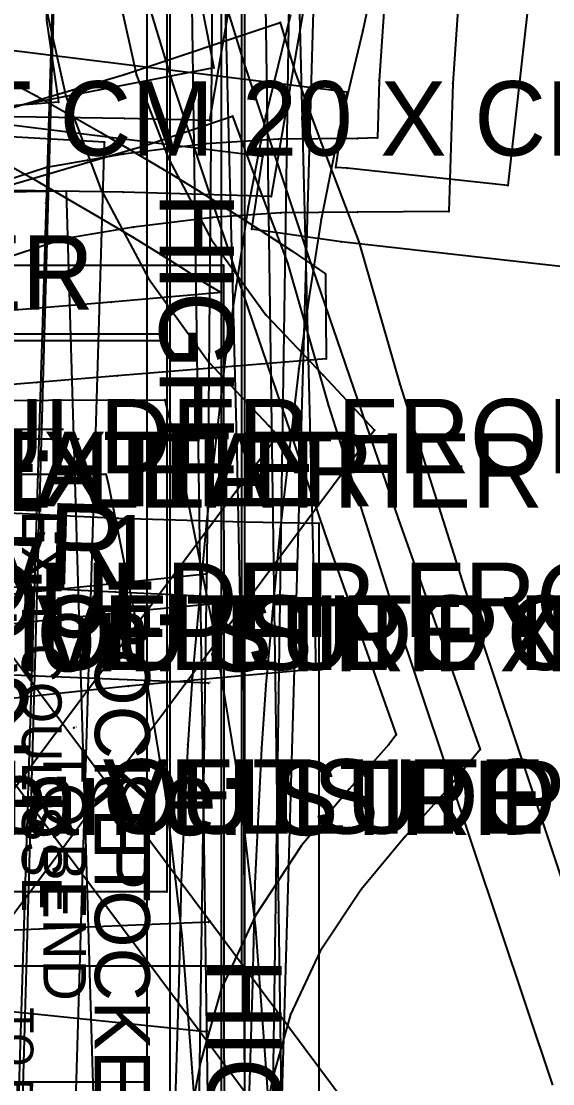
# Model space of a CAD drawing. Header units: metres. Extents: x -877 to 4284, y -561 to 1095.
# Drawn here: x 84.6 to 156, y -185.6 to -42.9 of the extents above; entities that cross this region are included whole.
import ezdxf

# ---------------------------------------------------------------- set-up
doc = ezdxf.new("R2010")
doc.units = ezdxf.units.M

# ---------------------------------------------------------------- blocks, each defined once
blk = doc.blocks.new('SHOULDER FRONT 1P')
at = {"layer": '1'}
blk.add_lwpolyline([(134.5, 204.9), (140.1, 186.7), (148.8, 160.5), (160.9, 125.2), (171.9, 94.3), (167.2, 88.6), (161.8, 82.6), (155.9, 75.5), (150.4, 67.2), (146.4, 58.7), (144, 50.1), (142.2, 40.3)], dxfattribs=at)
at = {"layer": '14'}
blk.add_lwpolyline([(125.1, 201.7), (130.6, 183.7), (139.4, 157.3), (151.5, 121.9), (160.6, 96.3), (159.6, 95), (154.3, 89), (147.9, 81.4), (141.7, 72), (137.1, 62.1), (134.3, 52.3), (132.3, 41.7)], dxfattribs=at)
at = {"layer": '2'}
for p in [(160.9, 125.2), (160.9, 125.2), (151.5, 121.9), (160.6, 96.3), (171.9, 94.3)]:
    blk.add_point(p, dxfattribs=at)
at = {"layer": '3'}
for p in [(140.1, 186.7), (130.6, 183.7), (148.8, 160.5), (139.4, 157.3), (159.6, 95), (154.3, 89), (167.2, 88.6), (147.9, 81.4), (161.8, 82.6), (155.9, 75.5), (141.7, 72), (150.4, 67.2), (137.1, 62.1), (146.4, 58.7), (134.3, 52.3), (144, 50.1)]:
    blk.add_point(p, dxfattribs=at)
at = {"layer": '4'}
blk.add_point((160.9, 125.2, 2.5), dxfattribs=at)
at = {"layer": '84'}
blk.add_lwpolyline([(134.5, 204.9), (140.1, 186.7), (148.8, 160.5), (160.9, 125.2), (171.9, 94.3), (167.2, 88.6), (161.8, 82.6), (155.9, 75.5), (150.4, 67.2), (146.4, 58.7), (144, 50.1), (142.2, 40.3)], dxfattribs=at)
at = {"layer": '87'}
blk.add_lwpolyline([(125.1, 201.7), (130.6, 183.7), (139.4, 157.3), (151.5, 121.9), (160.6, 96.3), (159.6, 95), (154.3, 89), (147.9, 81.4), (141.7, 72), (137.1, 62.1), (134.3, 52.3), (132.3, 41.7)], dxfattribs=at)
at = {"layer": '1'}
for s, p in [('Material: LEATHER', (3.3, 153.4)), ('Annotation: SHOULDER FRONT 1P', (3.3, 131.4)), ('Piece Name: SHOULDER FRONT 1P', (3.3, 109.4))]:
    blk.add_text(s, height=10, dxfattribs=at).set_placement(p)
blk = doc.blocks.new('BACK 2P')
at = {"layer": '1'}
blk.add_lwpolyline([(21.6, 30.6), (62.3, 33.8), (101.8, 37), (138.3, 39.4), (171.6, 40.5), (202.9, 40.6), (205.1, 31.5), (209.5, 9.4), (212.9, -11.3), (215.1, -30.5), (216.5, -49.2), (217.8, -67.8), (218.8, -86), (219.2, -102.4), (219, -115.8), (219.1, -126.1), (219.8, -134.3), (184, -133.5), (144.2, -131.3), (111.9, -129.9), (106.7, -129.5), (64.7, -127.1), (22.5, -124.4)], dxfattribs=at)
at = {"layer": '14'}
blk.add_lwpolyline([(22.2, 20.7), (63, 23.9), (102.5, 27.1), (138.7, 29.5), (171.7, 30.6), (195, 30.6), (195.3, 29.4), (199.7, 7.6), (203, -12.6), (205.2, -31.4), (206.6, -49.8), (207.9, -68.3), (208.9, -86.3), (209.3, -102.4), (209.1, -115.7), (209, -124.2), (184.3, -123.6), (144.6, -121.4), (112.4, -120), (107, -119.6), (65.2, -117.2), (23.1, -114.5)], dxfattribs=at)
at = {"layer": '2'}
for p in [(202.9, 40.6), (205.1, 31.5), (205.1, 31.5), (195, 30.6), (195.3, 29.4)]:
    blk.add_point(p, dxfattribs=at)
at = {"layer": '3'}
for p in [(209.5, 9.4), (199.7, 7.6), (212.9, -11.3), (203, -12.6), (205.2, -31.4), (215.1, -30.5), (206.6, -49.8), (216.5, -49.2)]:
    blk.add_point(p, dxfattribs=at)
at = {"layer": '4'}
blk.add_point((205.1, 31.5, 2.5), dxfattribs=at)
at = {"layer": '84'}
blk.add_lwpolyline([(21.6, 30.6), (62.3, 33.8), (101.8, 37), (138.3, 39.4), (171.6, 40.5), (202.9, 40.6), (205.1, 31.5), (209.5, 9.4), (212.9, -11.3), (215.1, -30.5), (216.5, -49.2), (217.8, -67.8), (218.8, -86), (219.2, -102.4), (219, -115.8), (219.1, -126.1), (219.8, -134.3), (184, -133.5), (144.2, -131.3), (111.9, -129.9), (106.7, -129.5), (64.7, -127.1), (22.5, -124.4)], dxfattribs=at)
at = {"layer": '87'}
blk.add_lwpolyline([(22.2, 20.7), (63, 23.9), (102.5, 27.1), (138.7, 29.5), (171.7, 30.6), (195, 30.6), (195.3, 29.4), (199.7, 7.6), (203, -12.6), (205.2, -31.4), (206.6, -49.8), (207.9, -68.3), (208.9, -86.3), (209.3, -102.4), (209.1, -115.7), (209, -124.2), (184.3, -123.6), (144.6, -121.4), (112.4, -120), (107, -119.6), (65.2, -117.2), (23.1, -114.5)], dxfattribs=at)
blk = doc.blocks.new('BK BTTM 2P_3')
at = {"layer": '1'}
blk.add_lwpolyline([(-35.8, 42.3), (44, 37), (112.5, 32.8), (168.4, 30.1), (185.4, 29.6), (195.4, 29.4), (195.4, 19.4), (195.4, -55.1), (195.4, -121.5), (195.4, -121.5), (185.4, -122.1), (165.1, -123.2), (145.6, -125), (126.3, -126.7), (113.2, -127.9), (64.8, -131.7), (28.9, -134.6), (-0.1, -136.5)], dxfattribs=at)
at = {"layer": '14'}
blk.add_lwpolyline([(185.4, -112.1), (164.4, -113.3), (144.7, -115.1), (125.4, -116.8), (112.4, -118), (64, -121.8), (28.2, -124.7), (-0.6, -126.6), (-19.9, -127.4), (-34.7, -128), (-35.5, -81.1), (-35.8, -33), (-35.8, 3.5), (-35.8, 31.5), (43.4, 27.1), (112, 22.9), (168.1, 20.2), (185.3, 19.4), (185.4, -55.1), (185.4, -112.1)], dxfattribs=at)
at = {"layer": '2'}
for p in [(195.4, 29.4), (185.3, 19.4), (195.4, 19.4), (195.4, 19.4)]:
    blk.add_point(p, dxfattribs=at)
at = {"layer": '3'}
for p in [(168.4, 30.1), (185.4, 29.6), (168.1, 20.2)]:
    blk.add_point(p, dxfattribs=at)
at = {"layer": '4'}
blk.add_point((195.4, 19.4, 2.5), dxfattribs=at)
at = {"layer": '84'}
blk.add_lwpolyline([(-35.8, 42.3), (44, 37), (112.5, 32.8), (168.4, 30.1), (185.4, 29.6), (195.4, 29.4), (195.4, 19.4), (195.4, -55.1), (195.4, -121.5), (195.4, -121.5), (185.4, -122.1), (165.1, -123.2), (145.6, -125), (126.3, -126.7), (113.2, -127.9), (64.8, -131.7), (28.9, -134.6), (-0.1, -136.5)], dxfattribs=at)
at = {"layer": '87'}
blk.add_lwpolyline([(185.4, -112.1), (164.4, -113.3), (144.7, -115.1), (125.4, -116.8), (112.4, -118), (64, -121.8), (28.2, -124.7), (-0.6, -126.6), (-19.9, -127.4), (-34.7, -128), (-35.5, -81.1), (-35.8, -33), (-35.8, 3.5), (-35.8, 31.5), (43.4, 27.1), (112, 22.9), (168.1, 20.2), (185.3, 19.4), (185.4, -55.1), (185.4, -112.1)], dxfattribs=at)
at = {"layer": '15'}
for s, height, rotation, p in [('BACK CENTER', 10.8953, 358.3744, (65.7, 23.9)), ('HIGH', 10, 270, (180.4, -29))]:
    blk.add_text(s, height=height, rotation=rotation, dxfattribs=at).set_placement(p)
blk = doc.blocks.new('SIDE BK 2P')
at = {"layer": '1'}
blk.add_lwpolyline([(229.9, 31.4), (228.9, 16.9), (228.4, -0.3), (216.1, -0.4), (205.8, -0.5), (196.6, -1.1), (186, -2.4), (176.7, -4), (166.9, -7.2), (157.7, -10.7), (149.6, -14.6), (138.9, -20.4), (133.6, -24.4), (127.4, -31.4), (121.2, -38.2), (116.1, -47.6), (112.5, -56.2), (110.8, -63.6), (109.3, -68.1), (81.1, -63.5), (55.3, -59.8), (33.5, -57.2), (17.6, -55.6)], dxfattribs=at)
at = {"layer": '14'}
blk.add_lwpolyline([(220, 31.8), (219, 17.3), (218.8, 9.6), (216.1, 9.5), (205.5, 9.4), (195.7, 8.8), (184.6, 7.4), (174.3, 5.6), (164.1, 2.3), (153.8, -1.5), (145.1, -5.7), (133.5, -12.1), (126.9, -17.1), (120, -24.7), (113.2, -32.5), (107.1, -43.3), (103, -53.2), (102.2, -56.8), (82.6, -53.7), (56.6, -49.9), (34.3, -47.3), (18.5, -45.7)], dxfattribs=at)
at = {"layer": '2'}
for p in [(218.8, 9.6), (228.4, -0.3)]:
    blk.add_point(p, dxfattribs=at)
at = {"layer": '3'}
for p in [(219, 17.3), (228.9, 16.9), (195.7, 8.8), (205.5, 9.4), (216.1, 9.5), (184.6, 7.4), (174.3, 5.6), (196.6, -1.1), (205.8, -0.5), (216.1, -0.4), (186, -2.4), (176.7, -4)]:
    blk.add_point(p, dxfattribs=at)
at = {"layer": '84'}
blk.add_lwpolyline([(229.9, 31.4), (228.9, 16.9), (228.4, -0.3), (216.1, -0.4), (205.8, -0.5), (196.6, -1.1), (186, -2.4), (176.7, -4), (166.9, -7.2), (157.7, -10.7), (149.6, -14.6), (138.9, -20.4), (133.6, -24.4), (127.4, -31.4), (121.2, -38.2), (116.1, -47.6), (112.5, -56.2), (110.8, -63.6), (109.3, -68.1), (81.1, -63.5), (55.3, -59.8), (33.5, -57.2), (17.6, -55.6)], dxfattribs=at)
at = {"layer": '87'}
blk.add_lwpolyline([(220, 31.8), (219, 17.3), (218.8, 9.6), (216.1, 9.5), (205.5, 9.4), (195.7, 8.8), (184.6, 7.4), (174.3, 5.6), (164.1, 2.3), (153.8, -1.5), (145.1, -5.7), (133.5, -12.1), (126.9, -17.1), (120, -24.7), (113.2, -32.5), (107.1, -43.3), (103, -53.2), (102.2, -56.8), (82.6, -53.7), (56.6, -49.9), (34.3, -47.3), (18.5, -45.7)], dxfattribs=at)
blk = doc.blocks.new('BK BTTM 2P_5')
at = {"layer": '1'}
blk.add_lwpolyline([(196.2, -55.2), (171, -57.5), (138.8, -60.9), (102.1, -64.9), (67.8, -68.4), (28.9, -71), (-0.4, -73.2), (-29.5, -74.7), (-67, -74), (-69.3, -28.3), (-71, 13.5), (-72, 51.8), (-35.7, 53), (38.8, 52.3), (87.1, 51.5), (110.9, 51.2), (145.7, 49.6), (179.9, 49), (193.6, 49), (195.5, -25.9), (196.2, -55.2)], close=True, dxfattribs=at)
at = {"layer": '14'}
blk.add_lwpolyline([(186, -46.1), (170, -47.6), (137.8, -51), (101.1, -55), (67, -58.5), (28.3, -61.1), (-1, -63.3), (-29.7, -64.8), (-32.4, -64.8), (-34.4, -26.7), (-35.7, 4.9), (-36.1, 14.6), (-36.8, 43), (-35.5, 43.1), (38.8, 42.4), (87, 41.6), (110.9, 41.3), (145.4, 39.7), (179.8, 39), (183.9, 39), (185.6, -26.1), (186, -46.1)], dxfattribs=at)
at = {"layer": '2'}
for p in [(185.6, -26.1), (195.5, -25.9), (195.5, -25.9), (186, -46.1), (186, -46.1), (196.2, -55.2), (196.2, -55.2)]:
    blk.add_point(p, dxfattribs=at)
at = {"layer": '3'}
for p in [(170, -47.6), (171, -57.5)]:
    blk.add_point(p, dxfattribs=at)
at = {"layer": '4'}
blk.add_point((195.5, -25.9, 2.5), dxfattribs=at)
at = {"layer": '84'}
blk.add_lwpolyline([(196.2, -55.2), (171, -57.5), (138.8, -60.9), (102.1, -64.9), (67.8, -68.4), (28.9, -71), (-0.4, -73.2), (-29.5, -74.7), (-67, -74), (-69.3, -28.3), (-71, 13.5), (-72, 51.8), (-35.7, 53), (38.8, 52.3), (87.1, 51.5), (110.9, 51.2), (145.7, 49.6), (179.9, 49), (193.6, 49), (195.5, -25.9), (196.2, -55.2)], close=True, dxfattribs=at)
at = {"layer": '87'}
blk.add_lwpolyline([(186, -46.1), (170, -47.6), (137.8, -51), (101.1, -55), (67, -58.5), (28.3, -61.1), (-1, -63.3), (-29.7, -64.8), (-32.4, -64.8), (-34.4, -26.7), (-35.7, 4.9), (-36.1, 14.6), (-36.8, 43), (-35.5, 43.1), (38.8, 42.4), (87, 41.6), (110.9, 41.3), (145.4, 39.7), (179.8, 39), (183.9, 39), (185.6, -26.1), (186, -46.1)], dxfattribs=at)
at = {"layer": '15'}
blk.add_text('HIGH', height=10, rotation=270, dxfattribs=at).set_placement((175.2, 8.9))
blk = doc.blocks.new('FRONT RIGHT 1P')
at = {"layer": '1'}
blk.add_lwpolyline([(83.4, 82.6), (90.3, 77.9), (96.9, 74.6), (102.9, 73), (108.4, 72.4), (115.2, 71.6), (122.6, 71), (130.3, 71), (149.5, 72.6), (168.9, 75.6), (179.8, 77.3), (199.6, 48.8), (211.2, 32.6), (271.5, -48.2)], dxfattribs=at)
at = {"layer": '14'}
blk.add_lwpolyline([(77.4, 74.7), (85.3, 69.3), (93.4, 65.3), (101.1, 63.2), (107.6, 62.5), (114.2, 61.7), (122.2, 61), (130.7, 61), (150.6, 62.7), (170.4, 65.8), (175.1, 66.5), (191.4, 43), (203.1, 26.7), (258.5, -47.4)], dxfattribs=at)
at = {"layer": '84'}
blk.add_lwpolyline([(83.4, 82.6), (90.3, 77.9), (96.9, 74.6), (102.9, 73), (108.4, 72.4), (115.2, 71.6), (122.6, 71), (130.3, 71), (149.5, 72.6), (168.9, 75.6), (179.8, 77.3), (199.6, 48.8), (211.2, 32.6), (271.5, -48.2)], dxfattribs=at)
at = {"layer": '87'}
blk.add_lwpolyline([(77.4, 74.7), (85.3, 69.3), (93.4, 65.3), (101.1, 63.2), (107.6, 62.5), (114.2, 61.7), (122.2, 61), (130.7, 61), (150.6, 62.7), (170.4, 65.8), (175.1, 66.5), (191.4, 43), (203.1, 26.7), (258.5, -47.4)], dxfattribs=at)
blk = doc.blocks.new('FRONT BTTM RIGHT 1P')
at = {"layer": '1'}
blk.add_lwpolyline([(193, -145), (100.2, -143.7), (25.7, -142.4), (-39.9, -141.6), (-76, -141.3), (-75.9, -131.5), (-73.6, -54.8), (-70.9, 18.7), (-68.3, 87), (-66.1, 150.7), (-27.8, 148.5), (6.2, 145.8), (32.8, 144), (55.4, 142.8), (70.1, 141.6), (85.3, 140.4), (113.7, 137.9), (150.3, 134.4), (187.1, 131.8), (197, 131.2), (195.6, 39.5), (195.2, 11.9), (193.1, -135), (193, -145)], close=True, dxfattribs=at)
at = {"layer": '13'}
for p in [(169.5, 83.5), (185.8, -18.9), (185.4, -33.6)]:
    blk.add_point(p, dxfattribs=at)
at = {"layer": '14'}
blk.add_lwpolyline([(183.2, -135), (100.3, -133.8), (25.8, -132.5), (-39.8, -131.7), (-40.9, -131.7), (-38.7, -55.9), (-36, 17.4), (-33.4, 85.7), (-31.6, 138.7), (-28.1, 138.6), (5.6, 135.9), (32.3, 134.1), (54.8, 132.9), (69.3, 131.7), (84.5, 130.5), (112.8, 128), (149.5, 124.5), (186.4, 121.9), (185.7, 39.6), (185.3, 12), (183.2, -135)], dxfattribs=at)
at = {"layer": '2'}
for p in [(171.8, 85.9), (171.8, 85.9), (169.5, 83.5), (185.7, 39.6), (195.6, 39.5), (195.6, 39.5), (185.3, 12), (195.2, 11.9), (195.2, 11.9), (185.8, -18.9), (185.8, -18.9), (185.4, -33.6), (185.4, -33.6)]:
    blk.add_point(p, dxfattribs=at)
at = {"layer": '4'}
for p in [(195.6, 39.5, 2.5), (195.2, 11.9, 2.5)]:
    blk.add_point(p, dxfattribs=at)
at = {"layer": '8'}
for points in [[(171.8, 85.9), (-8.1, 96.1), (-14.6, -82), (166.7, -85), (171.8, 85.9)], [(185.8, -18.9), (83.9, -23.1), (185.4, -33.6)]]:
    blk.add_lwpolyline(points, dxfattribs=at)
at = {"layer": '84'}
blk.add_lwpolyline([(193, -145), (100.2, -143.7), (25.7, -142.4), (-39.9, -141.6), (-76, -141.3), (-75.9, -131.5), (-73.6, -54.8), (-70.9, 18.7), (-68.3, 87), (-66.1, 150.7), (-27.8, 148.5), (6.2, 145.8), (32.8, 144), (55.4, 142.8), (70.1, 141.6), (85.3, 140.4), (113.7, 137.9), (150.3, 134.4), (187.1, 131.8), (197, 131.2), (195.6, 39.5), (195.2, 11.9), (193.1, -135), (193, -145)], close=True, dxfattribs=at)
at = {"layer": '85'}
for points in [[(171.8, 85.9), (-8.1, 96.1), (-14.6, -82), (166.7, -85), (171.8, 85.9)], [(185.8, -18.9), (83.9, -23.1), (185.4, -33.6)]]:
    blk.add_lwpolyline(points, dxfattribs=at)
at = {"layer": '87'}
blk.add_lwpolyline([(183.2, -135), (100.3, -133.8), (25.8, -132.5), (-39.8, -131.7), (-40.9, -131.7), (-38.7, -55.9), (-36, 17.4), (-33.4, 85.7), (-31.6, 138.7), (-28.1, 138.6), (5.6, 135.9), (32.3, 134.1), (54.8, 132.9), (69.3, 131.7), (84.5, 130.5), (112.8, 128), (149.5, 124.5), (186.4, 121.9), (185.7, 39.6), (185.3, 12), (183.2, -135)], dxfattribs=at)
at = {"layer": '13'}
for p in [(169.5, 83.5), (185.8, -18.9), (185.4, -33.6)]:
    blk.add_text('#1', height=0.25, dxfattribs=at).set_placement(p)
at = {"layer": '15'}
blk.add_text('POCKET', height=7.4, rotation=270, dxfattribs=at).set_placement((170.5, 24.5))
at = {"layer": '2'}
for p in [(169.5, 83.5), (185.8, -18.9), (185.4, -33.6)]:
    blk.add_text('#1', height=0.25, dxfattribs=at).set_placement(p)
blk = doc.blocks.new('FACING INSIDE 2P')
at = {"layer": '1'}
blk.add_lwpolyline([(295.7, 73.9), (283.5, 70.3), (272.9, 66.6), (264, 62.4), (256.1, 56.6), (248.4, 48.5), (241.1, 38.4), (235.3, 27.5), (231, 16.3), (228.7, 6), (228, -2.6), (227.9, -9.8), (229.5, -20.8), (184.6, -24.3), (137.9, -27.6), (85.2, -30.7), (21.9, -32.5)], dxfattribs=at)
at = {"layer": '2'}
blk.add_point((229.5, -20.8), dxfattribs=at)
at = {"layer": '84'}
blk.add_lwpolyline([(295.7, 73.9), (283.5, 70.3), (272.9, 66.6), (264, 62.4), (256.1, 56.6), (248.4, 48.5), (241.1, 38.4), (235.3, 27.5), (231, 16.3), (228.7, 6), (228, -2.6), (227.9, -9.8), (229.5, -20.8), (184.6, -24.3), (137.9, -27.6), (85.2, -30.7), (21.9, -32.5)], dxfattribs=at)
blk = doc.blocks.new('BTTM FCNG INSD 2P')
at = {"layer": '1'}
blk.add_lwpolyline([(200.8, -33.2), (180.9, -32.6), (95, -31.3), (19.8, -30), (-46.5, -29.1), (-82.6, -28.8), (-80.4, 54), (6.8, 54), (93.8, 54), (119.2, 54), (216, 54.2), (209.3, 16.1), (200.8, -33.2)], close=True, dxfattribs=at)
at = {"layer": '14'}
blk.add_lwpolyline([(192.5, -23), (181.1, -22.7), (95.1, -21.4), (19.9, -20.1), (-37.4, -19.4), (-35.8, 44), (6.8, 44), (93.8, 44), (119.2, 44), (204.1, 44.2), (199.5, 17.7), (192.5, -23)], dxfattribs=at)
at = {"layer": '2'}
for p in [(192.5, -23), (192.5, -23), (200.8, -33.2), (200.8, -33.2)]:
    blk.add_point(p, dxfattribs=at)
at = {"layer": '3'}
for p in [(181.1, -22.7), (180.9, -32.6)]:
    blk.add_point(p, dxfattribs=at)
at = {"layer": '84'}
blk.add_lwpolyline([(200.8, -33.2), (180.9, -32.6), (95, -31.3), (19.8, -30), (-46.5, -29.1), (-82.6, -28.8), (-80.4, 54), (6.8, 54), (93.8, 54), (119.2, 54), (216, 54.2), (209.3, 16.1), (200.8, -33.2)], close=True, dxfattribs=at)
at = {"layer": '87'}
blk.add_lwpolyline([(192.5, -23), (181.1, -22.7), (95.1, -21.4), (19.9, -20.1), (-37.4, -19.4), (-35.8, 44), (6.8, 44), (93.8, 44), (119.2, 44), (204.1, 44.2), (199.5, 17.7), (192.5, -23)], dxfattribs=at)
blk = doc.blocks.new('HIGHT POCKET 2P')
at = {"layer": '1'}
blk.add_lwpolyline([(122.5, 41.3), (152.4, 41.3), (152.5, -101.1), (122.6, -101), (-25.8, -116.9), (-25.7, -101.9), (-40.6, -101.8), (-39.4, 40.9), (-24.5, 40.8), (-24.4, 55.8), (122.5, 41.3)], close=True, dxfattribs=at)
at = {"layer": '2'}
blk.add_point((152.4, 41.3), dxfattribs=at)
at = {"layer": '84'}
blk.add_lwpolyline([(122.5, 41.3), (152.4, 41.3), (152.5, -101.1), (122.6, -101), (-25.8, -116.9), (-25.7, -101.9), (-40.6, -101.8), (-39.4, 40.9), (-24.5, 40.8), (-24.4, 55.8), (122.5, 41.3)], close=True, dxfattribs=at)
at = {"layer": '15'}
blk.add_text('TO BEND', height=4.286, rotation=269.618, dxfattribs=at).set_placement((122.6, -58.4))
blk = doc.blocks.new('POCKET 2P')
at = {"layer": '1'}
blk.add_lwpolyline([(150.5, 95.8), (185.4, 94.8), (179.9, -95.9), (145.1, -94.9), (-46.3, -106.8), (-45.8, -91.8), (-60.7, -91.4), (-54.1, 106.9), (-29.6, 106), (-9.2, 104.8), (130.5, 96.9), (150.5, 95.8)], close=True, dxfattribs=at)
at = {"layer": '14'}
blk.add_lwpolyline([(150.1, 85.9), (144.8, -85.1), (-36, -96.2), (-35.6, -82.2), (-50.4, -81.8), (-44.6, 96.6), (-29.6, 96.1), (-9.7, 94.9), (130, 87), (150.1, 85.9)], dxfattribs=at)
at = {"layer": '84'}
blk.add_lwpolyline([(150.5, 95.8), (185.4, 94.8), (179.9, -95.9), (145.1, -94.9), (-46.3, -106.8), (-45.8, -91.8), (-60.7, -91.4), (-54.1, 106.9), (-29.6, 106), (-9.2, 104.8), (130.5, 96.9), (150.5, 95.8)], close=True, dxfattribs=at)
at = {"layer": '87'}
blk.add_lwpolyline([(150.1, 85.9), (144.8, -85.1), (-36, -96.2), (-35.6, -82.2), (-50.4, -81.8), (-44.6, 96.6), (-29.6, 96.1), (-9.7, 94.9), (130, 87), (150.1, 85.9)], dxfattribs=at)
at = {"layer": '15'}
blk.add_text('TO BEND', height=5.714, rotation=270, dxfattribs=at).set_placement((148.3, -33.7))
blk = doc.blocks.new('LINING POCKET 2P')
at = {"layer": '1'}
blk.add_lwpolyline([(150.5, 95.8), (145.1, -94.9), (-46.3, -106.8), (-45.8, -91.8), (-60.7, -91.4), (-54.1, 106.9), (-29.6, 106), (-9.2, 104.8), (130.5, 96.9), (150.5, 95.8)], close=True, dxfattribs=at)
at = {"layer": '84'}
blk.add_lwpolyline([(150.5, 95.8), (145.1, -94.9), (-46.3, -106.8), (-45.8, -91.8), (-60.7, -91.4), (-54.1, 106.9), (-29.6, 106), (-9.2, 104.8), (130.5, 96.9), (150.5, 95.8)], close=True, dxfattribs=at)
blk = doc.blocks.new('LINING SIDE POCKET 2P')
at = {"layer": '1'}
blk.add_lwpolyline([(150.5, 95.8), (145.1, -94.9), (-46.3, -106.8), (-45.8, -91.8), (-60.7, -91.4), (-54.1, 106.9), (-29.6, 106), (-9.2, 104.8), (130.5, 96.9), (150.5, 95.8)], close=True, dxfattribs=at)
at = {"layer": '84'}
blk.add_lwpolyline([(150.5, 95.8), (145.1, -94.9), (-46.3, -106.8), (-45.8, -91.8), (-60.7, -91.4), (-54.1, 106.9), (-29.6, 106), (-9.2, 104.8), (130.5, 96.9), (150.5, 95.8)], close=True, dxfattribs=at)
blk = doc.blocks.new('TRIMMING VENT UP SLV 2P')
at = {"layer": '1'}
blk.add_lwpolyline([(-30.5, -42), (-39.4, 6.5), (-9.2, 12.3), (12.9, 16.6), (62.9, 26.5), (82.5, 30.3), (109.3, 35.4), (140.4, 41.2), (149.9, -7.1), (-30.5, -42)], close=True, dxfattribs=at)
at = {"layer": '2'}
blk.add_point((149.9, -7.1), dxfattribs=at)
at = {"layer": '84'}
blk.add_lwpolyline([(-30.5, -42), (-39.4, 6.5), (-9.2, 12.3), (12.9, 16.6), (62.9, 26.5), (82.5, 30.3), (109.3, 35.4), (140.4, 41.2), (149.9, -7.1), (-30.5, -42)], close=True, dxfattribs=at)
blk = doc.blocks.new('UNDER SLEEVE 2P')
at = {"layer": '1'}
blk.add_lwpolyline([(192.1, 3), (196, 0.9), (200.2, -1.5), (204.6, -4), (209.2, -6.7), (214.1, -9.6), (217.7, -11.8), (221, -13.9), (224, -15.8), (226.8, -17.6), (230.3, -19.9), (234.8, -23), (234.9, -34.4), (206.8, -36.7), (196, -37.6), (186.1, -38.4)], dxfattribs=at)
at = {"layer": '14'}
blk.add_lwpolyline([(191.2, -7.8), (195.3, -10.1), (199.6, -12.6), (204.2, -15.3), (209, -18.1), (212.4, -20.2), (215.7, -22.3), (218.6, -24.2), (220.8, -25.5), (206, -26.8), (195.2, -27.7), (185.2, -28.5)], dxfattribs=at)
at = {"layer": '2'}
for p in [(234.8, -23), (220.8, -25.5), (234.9, -34.4)]:
    blk.add_point(p, dxfattribs=at)
at = {"layer": '3'}
for p in [(196, 0.9), (200.2, -1.5), (204.6, -4), (209.2, -6.7), (214.1, -9.6), (195.3, -10.1), (199.6, -12.6), (217.7, -11.8), (221, -13.9), (204.2, -15.3), (224, -15.8), (209, -18.1), (226.8, -17.6), (230.3, -19.9), (212.4, -20.2), (215.7, -22.3), (218.6, -24.2), (206, -26.8), (195.2, -27.7), (206.8, -36.7), (196, -37.6)]:
    blk.add_point(p, dxfattribs=at)
at = {"layer": '84'}
blk.add_lwpolyline([(192.1, 3), (196, 0.9), (200.2, -1.5), (204.6, -4), (209.2, -6.7), (214.1, -9.6), (217.7, -11.8), (221, -13.9), (224, -15.8), (226.8, -17.6), (230.3, -19.9), (234.8, -23), (234.9, -34.4), (206.8, -36.7), (196, -37.6), (186.1, -38.4)], dxfattribs=at)
at = {"layer": '87'}
blk.add_lwpolyline([(191.2, -7.8), (195.3, -10.1), (199.6, -12.6), (204.2, -15.3), (209, -18.1), (212.4, -20.2), (215.7, -22.3), (218.6, -24.2), (220.8, -25.5), (206, -26.8), (195.2, -27.7), (185.2, -28.5)], dxfattribs=at)
blk = doc.blocks.new('TRIMMING VENT UNDR SLV 2P')
at = {"layer": '1'}
blk.add_lwpolyline([(176.8, 17.3), (170.4, -38), (139.3, -34.5), (127.3, -32.8), (128.8, -23), (-11.7, -5.5), (-5.8, 37.9), (176.8, 17.3)], close=True, dxfattribs=at)
at = {"layer": '14'}
blk.add_lwpolyline([(165.7, 8.6), (161.7, -26.9), (140.1, -24.6), (138.6, -24.5), (140.1, -14.4), (-0.4, 3.1), (2.7, 26.9), (165.7, 8.6)], dxfattribs=at)
at = {"layer": '2'}
for p in [(140.1, -14.4), (128.8, -23), (138.6, -24.5), (140.1, -24.6), (161.7, -26.9), (127.3, -32.8), (139.3, -34.5), (139.3, -34.5)]:
    blk.add_point(p, dxfattribs=at)
at = {"layer": '4'}
blk.add_point((139.3, -34.5, 2.5), dxfattribs=at)
at = {"layer": '84'}
blk.add_lwpolyline([(176.8, 17.3), (170.4, -38), (139.3, -34.5), (127.3, -32.8), (128.8, -23), (-11.7, -5.5), (-5.8, 37.9), (176.8, 17.3)], close=True, dxfattribs=at)
at = {"layer": '87'}
blk.add_lwpolyline([(165.7, 8.6), (161.7, -26.9), (140.1, -24.6), (138.6, -24.5), (140.1, -14.4), (-0.4, 3.1), (2.7, 26.9), (165.7, 8.6)], dxfattribs=at)
blk = doc.blocks.new('UP WRIST 2P')
at = {"layer": '1'}
blk.add_lwpolyline([(92.6, 249.1), (92.6, 207), (92.6, 26.5), (92.6, -66.1), (92.6, -97.7), (18.9, -97.7), (18.9, 249.1), (92.6, 249.1)], close=True, dxfattribs=at)
at = {"layer": '14'}
blk.add_lwpolyline([(82.6, 239.1), (82.6, 207), (82.6, 26.5), (82.6, -66.1), (82.6, -87.7), (28.9, -87.7), (28.9, 239.1), (82.6, 239.1)], dxfattribs=at)
at = {"layer": '2'}
for p in [(82.6, 26.5), (92.6, 26.5), (92.6, 26.5), (82.6, -66.1), (92.6, -66.1), (92.6, -66.1), (82.6, -87.7)]:
    blk.add_point(p, dxfattribs=at)
at = {"layer": '4'}
for p in [(92.6, 26.5, 2.5), (92.6, -66.1, 2.5)]:
    blk.add_point(p, dxfattribs=at)
at = {"layer": '5'}
blk.add_line((71.4, 0), (43.3, 0), dxfattribs=at)
at = {"layer": '7'}
blk.add_line((73.5, -1.3), (43, -1.3), dxfattribs=at)
at = {"layer": '84'}
blk.add_lwpolyline([(92.6, 249.1), (92.6, 207), (92.6, 26.5), (92.6, -66.1), (92.6, -97.7), (18.9, -97.7), (18.9, 249.1), (92.6, 249.1)], close=True, dxfattribs=at)
at = {"layer": '87'}
blk.add_lwpolyline([(82.6, 239.1), (82.6, 207), (82.6, 26.5), (82.6, -66.1), (82.6, -87.7), (28.9, -87.7), (28.9, 239.1), (82.6, 239.1)], dxfattribs=at)
blk = doc.blocks.new('VELLUTO UNDER WRIST 2P')
at = {"layer": '1'}
blk.add_lwpolyline([(92.6, 249.1), (92.6, 207), (92.6, 26.5), (92.6, -66.1), (92.6, -97.7), (18.9, -97.7), (18.9, 249.1), (92.6, 249.1)], close=True, dxfattribs=at)
at = {"layer": '14'}
blk.add_lwpolyline([(82.6, 239.1), (82.6, 207), (82.6, 26.5), (82.6, -66.1), (82.6, -87.7), (28.9, -87.7), (28.9, 239.1), (82.6, 239.1)], dxfattribs=at)
at = {"layer": '2'}
for p in [(82.6, 26.5), (92.6, 26.5), (92.6, 26.5), (82.6, -66.1), (92.6, -66.1), (92.6, -66.1), (82.6, -87.7)]:
    blk.add_point(p, dxfattribs=at)
at = {"layer": '4'}
for p in [(92.6, 26.5, 2.5), (92.6, -66.1, 2.5)]:
    blk.add_point(p, dxfattribs=at)
at = {"layer": '5'}
blk.add_line((71.4, 0), (43.3, 0), dxfattribs=at)
at = {"layer": '7'}
blk.add_line((73.5, -1.3), (43, -1.3), dxfattribs=at)
at = {"layer": '84'}
blk.add_lwpolyline([(92.6, 249.1), (92.6, 207), (92.6, 26.5), (92.6, -66.1), (92.6, -97.7), (18.9, -97.7), (18.9, 249.1), (92.6, 249.1)], close=True, dxfattribs=at)
at = {"layer": '87'}
blk.add_lwpolyline([(82.6, 239.1), (82.6, 207), (82.6, 26.5), (82.6, -66.1), (82.6, -87.7), (28.9, -87.7), (28.9, 239.1), (82.6, 239.1)], dxfattribs=at)
blk = doc.blocks.new('OUTSIDE COLLAR 1P')
at = {"layer": '1'}
blk.add_lwpolyline([(121.6, 231.8), (118.5, 217.3), (115.3, 203.8), (112.9, 191.9), (111.3, 181.6), (109.9, 171.9), (108.7, 161.5), (107.4, 150.3), (106.4, 139.2), (105.5, 129.4), (104.9, 120.9), (104.5, 112.8), (104, 102.7), (103.7, 89.3), (103.2, 73.4)], dxfattribs=at)
at = {"layer": '14'}
blk.add_lwpolyline([(108.8, 219.4), (105.5, 205.9), (103.1, 193.6), (101.5, 183), (100, 173.1), (98.8, 162.6), (97.5, 151.2), (96.5, 140), (95.6, 130.2), (95, 121.4), (94.6, 113.2), (94.1, 103), (93.8, 89.5), (93.3, 73.6)], dxfattribs=at)
at = {"layer": '3'}
for p in [(118.5, 217.3), (105.5, 205.9), (115.3, 203.8), (103.1, 193.6), (112.9, 191.9), (101.5, 183), (111.3, 181.6), (100, 173.1), (109.9, 171.9), (98.8, 162.6), (108.7, 161.5), (97.5, 151.2), (107.4, 150.3), (96.5, 140), (106.4, 139.2), (95.6, 130.2), (105.5, 129.4), (95, 121.4), (104.9, 120.9), (94.6, 113.2), (104.5, 112.8), (94.1, 103), (104, 102.7), (93.8, 89.5), (103.7, 89.3)]:
    blk.add_point(p, dxfattribs=at)
at = {"layer": '84'}
blk.add_lwpolyline([(121.6, 231.8), (118.5, 217.3), (115.3, 203.8), (112.9, 191.9), (111.3, 181.6), (109.9, 171.9), (108.7, 161.5), (107.4, 150.3), (106.4, 139.2), (105.5, 129.4), (104.9, 120.9), (104.5, 112.8), (104, 102.7), (103.7, 89.3), (103.2, 73.4)], dxfattribs=at)
at = {"layer": '87'}
blk.add_lwpolyline([(108.8, 219.4), (105.5, 205.9), (103.1, 193.6), (101.5, 183), (100, 173.1), (98.8, 162.6), (97.5, 151.2), (96.5, 140), (95.6, 130.2), (95, 121.4), (94.6, 113.2), (94.1, 103), (93.8, 89.5), (93.3, 73.6)], dxfattribs=at)
at = {"layer": '1'}
for s, p in [('Material: LEATHER', (3.3, 153.4)), ('Annotation: OUTSIDE COLLAR 1P', (3.3, 131.4)), ('Piece Name: OUTSIDE COLLAR 1P', (3.3, 109.4))]:
    blk.add_text(s, height=10, dxfattribs=at).set_placement(p)
blk = doc.blocks.new('VELLUTO INSIDE COLLAR 1P')
at = {"layer": '1'}
blk.add_lwpolyline([(121.6, 231.8), (118.5, 217.3), (115.3, 203.8), (112.9, 191.9), (111.3, 181.6), (109.9, 171.9), (108.7, 161.5), (107.4, 150.3), (106.4, 139.2), (105.5, 129.4), (104.9, 120.9), (104.5, 112.8), (104, 102.7), (103.7, 89.3), (103.2, 73.4)], dxfattribs=at)
at = {"layer": '14'}
blk.add_lwpolyline([(108.8, 219.4), (105.5, 205.9), (103.1, 193.6), (101.5, 183), (100, 173.1), (98.8, 162.6), (97.5, 151.2), (96.5, 140), (95.6, 130.2), (95, 121.4), (94.6, 113.2), (94.1, 103), (93.8, 89.5), (93.3, 73.6)], dxfattribs=at)
at = {"layer": '3'}
for p in [(118.5, 217.3), (105.5, 205.9), (115.3, 203.8), (103.1, 193.6), (112.9, 191.9), (101.5, 183), (111.3, 181.6), (100, 173.1), (109.9, 171.9), (98.8, 162.6), (108.7, 161.5), (97.5, 151.2), (107.4, 150.3), (96.5, 140), (106.4, 139.2), (95.6, 130.2), (105.5, 129.4), (95, 121.4), (104.9, 120.9), (94.6, 113.2), (104.5, 112.8), (94.1, 103), (104, 102.7), (93.8, 89.5), (103.7, 89.3)]:
    blk.add_point(p, dxfattribs=at)
at = {"layer": '84'}
blk.add_lwpolyline([(121.6, 231.8), (118.5, 217.3), (115.3, 203.8), (112.9, 191.9), (111.3, 181.6), (109.9, 171.9), (108.7, 161.5), (107.4, 150.3), (106.4, 139.2), (105.5, 129.4), (104.9, 120.9), (104.5, 112.8), (104, 102.7), (103.7, 89.3), (103.2, 73.4)], dxfattribs=at)
at = {"layer": '87'}
blk.add_lwpolyline([(108.8, 219.4), (105.5, 205.9), (103.1, 193.6), (101.5, 183), (100, 173.1), (98.8, 162.6), (97.5, 151.2), (96.5, 140), (95.6, 130.2), (95, 121.4), (94.6, 113.2), (94.1, 103), (93.8, 89.5), (93.3, 73.6)], dxfattribs=at)
at = {"layer": '1'}
for s, p in [('Material: TEXTILE', (3.3, 153.4)), ('Annotation: VELLUTO INSIDE COLLAR 1P', (3.3, 131.4)), ('Piece Name: VELLUTO INSIDE COLLAR 1P', (3.3, 109.4))]:
    blk.add_text(s, height=10, dxfattribs=at).set_placement(p)
blk = doc.blocks.new('LINING BACK 1P')
at = {"layer": '1'}
blk.add_lwpolyline([(208.2, 221.5), (218, 218.4), (227.3, 217.1), (238, 215.9), (247.2, 215.5), (257.5, 215.4), (280.8, 214.9), (295.9, 215.8), (303.9, 216.3), (312.7, 217.4), (322.6, 219), (334.9, 221.2), (350.4, 224.8), (369.1, 230.3), (390, 237.3), (392, 230.7), (395.5, 221.1), (400.6, 207.8), (406.1, 188.7), (414.8, 161.3), (437.8, 92.3)], dxfattribs=at)
at = {"layer": '14'}
blk.add_lwpolyline([(205.1, 212), (215.8, 208.7), (226.1, 207.2), (237.2, 206), (247, 205.6), (257.4, 205.5), (280.9, 205), (296.4, 205.9), (304.8, 206.4), (314, 207.5), (324.2, 209.2), (336.8, 211.4), (352.9, 215.2), (372, 220.8), (383.6, 224.7), (386.2, 217.6), (391, 205), (396.5, 185.8), (405.3, 158.2), (426.6, 94.5)], dxfattribs=at)
at = {"layer": '2'}
for p in [(390, 237.3), (383.6, 224.7), (400.6, 207.8), (400.6, 207.8), (391, 205)]:
    blk.add_point(p, dxfattribs=at)
at = {"layer": '3'}
for p in [(369.1, 230.3), (392, 230.7), (372, 220.8), (395.5, 221.1), (386.2, 217.6), (406.1, 188.7), (396.5, 185.8), (414.8, 161.3), (405.3, 158.2)]:
    blk.add_point(p, dxfattribs=at)
at = {"layer": '4'}
blk.add_point((400.6, 207.8, 2.5), dxfattribs=at)
at = {"layer": '84'}
blk.add_lwpolyline([(208.2, 221.5), (218, 218.4), (227.3, 217.1), (238, 215.9), (247.2, 215.5), (257.5, 215.4), (280.8, 214.9), (295.9, 215.8), (303.9, 216.3), (312.7, 217.4), (322.6, 219), (334.9, 221.2), (350.4, 224.8), (369.1, 230.3), (390, 237.3), (392, 230.7), (395.5, 221.1), (400.6, 207.8), (406.1, 188.7), (414.8, 161.3), (437.8, 92.3)], dxfattribs=at)
at = {"layer": '87'}
blk.add_lwpolyline([(205.1, 212), (215.8, 208.7), (226.1, 207.2), (237.2, 206), (247, 205.6), (257.4, 205.5), (280.9, 205), (296.4, 205.9), (304.8, 206.4), (314, 207.5), (324.2, 209.2), (336.8, 211.4), (352.9, 215.2), (372, 220.8), (383.6, 224.7), (386.2, 217.6), (391, 205), (396.5, 185.8), (405.3, 158.2), (426.6, 94.5)], dxfattribs=at)
blk = doc.blocks.new('FIG TEST CM 20 X CM 20')
at = {"layer": '1'}
blk.add_text('Piece Name: FIG TEST CM 20 X CM 20', height=10, dxfattribs=at).set_placement((3.3, 109.4))
blk = doc.blocks.new('FRONT LEFT 1P')
at = {"layer": '1'}
blk.add_lwpolyline([(32.5, 144.7), (95.2, 142.9), (147.3, 139.8), (193.6, 136.5), (238, 133), (236.4, 122), (236.5, 114.8), (237.2, 106.2), (239.5, 95.9), (243.8, 84.7), (249.6, 73.8), (256.9, 63.7), (264.6, 55.6), (271.5, 48.2), (211.2, -32.6), (199.6, -48.8)], dxfattribs=at)
at = {"layer": '14'}
blk.add_lwpolyline([(32.4, 134.8), (94.8, 133), (146.7, 129.9), (192.9, 126.6), (226.6, 124), (226.6, 122.3), (226.6, 114.3), (227.4, 104.7), (230, 93.1), (234.7, 80.6), (241.1, 68.6), (249.2, 57.4), (257.3, 48.8), (258.5, 47.5), (203.1, -26.7), (191.4, -43)], dxfattribs=at)
at = {"layer": '2'}
for p in [(258.5, 47.5), (271.5, 48.2)]:
    blk.add_point(p, dxfattribs=at)
at = {"layer": '3'}
for p in [(239.5, 95.9), (230, 93.1), (243.8, 84.7), (234.7, 80.6), (249.6, 73.8), (241.1, 68.6), (256.9, 63.7), (249.2, 57.4), (264.6, 55.6), (257.3, 48.8)]:
    blk.add_point(p, dxfattribs=at)
at = {"layer": '84'}
blk.add_lwpolyline([(32.5, 144.7), (95.2, 142.9), (147.3, 139.8), (193.6, 136.5), (238, 133), (236.4, 122), (236.5, 114.8), (237.2, 106.2), (239.5, 95.9), (243.8, 84.7), (249.6, 73.8), (256.9, 63.7), (264.6, 55.6), (271.5, 48.2), (211.2, -32.6), (199.6, -48.8)], dxfattribs=at)
at = {"layer": '87'}
blk.add_lwpolyline([(32.4, 134.8), (94.8, 133), (146.7, 129.9), (192.9, 126.6), (226.6, 124), (226.6, 122.3), (226.6, 114.3), (227.4, 104.7), (230, 93.1), (234.7, 80.6), (241.1, 68.6), (249.2, 57.4), (257.3, 48.8), (258.5, 47.5), (203.1, -26.7), (191.4, -43)], dxfattribs=at)
blk = doc.blocks.new('BTTM FRNT LEFT 1P')
at = {"layer": '1'}
blk.add_lwpolyline([(193, 145), (193.1, 135), (195.2, -11.9), (195.6, -39.5), (197, -131.2), (187.1, -131.8), (150.3, -134.4), (113.7, -137.9), (85.3, -140.4), (70.1, -141.6), (55.4, -142.8), (32.8, -144), (6.2, -145.8), (-27.8, -148.5), (-66.1, -150.7), (-68.3, -87), (-70.9, -18.7), (-73.6, 54.8), (-75.9, 131.5), (-76, 141.3), (-39.9, 141.6), (25.7, 142.4), (100.2, 143.7), (193, 145)], close=True, dxfattribs=at)
at = {"layer": '13'}
for p in [(163.9, 83.4), (185.4, 33.6), (185.8, 18.9)]:
    blk.add_point(p, dxfattribs=at)
at = {"layer": '14'}
blk.add_lwpolyline([(183.2, 135), (185.3, -12), (185.7, -39.6), (186.9, -121.8), (149.5, -124.5), (112.8, -128), (84.5, -130.5), (69.8, -131.7), (54.8, -132.9), (32.3, -134.1), (5.6, -135.9), (-28.1, -138.6), (-31.5, -138.7), (-33.4, -85.7), (-36, -17.4), (-38.7, 55.9), (-39.9, 97.2), (-40.9, 131.6), (-39.8, 131.7), (25.8, 132.5), (100.3, 133.8), (183.2, 135)], dxfattribs=at)
at = {"layer": '2'}
for p in [(166.7, 85), (163.9, 83.4), (185.4, 33.6), (185.4, 33.6), (185.8, 18.9), (185.8, 18.9), (185.3, -12), (195.2, -11.9), (195.2, -11.9)]:
    blk.add_point(p, dxfattribs=at)
at = {"layer": '4'}
blk.add_point((195.2, -11.9, 2.5), dxfattribs=at)
at = {"layer": '8'}
for points in [[(171.8, -85.9), (166.7, 85), (-14.6, 82), (-8.1, -96.1), (171.8, -85.9)], [(185.8, 18.9), (83.9, 23.1), (185.4, 33.6)]]:
    blk.add_lwpolyline(points, dxfattribs=at)
at = {"layer": '84'}
blk.add_lwpolyline([(193, 145), (193.1, 135), (195.2, -11.9), (195.6, -39.5), (197, -131.2), (187.1, -131.8), (150.3, -134.4), (113.7, -137.9), (85.3, -140.4), (70.1, -141.6), (55.4, -142.8), (32.8, -144), (6.2, -145.8), (-27.8, -148.5), (-66.1, -150.7), (-68.3, -87), (-70.9, -18.7), (-73.6, 54.8), (-75.9, 131.5), (-76, 141.3), (-39.9, 141.6), (25.7, 142.4), (100.2, 143.7), (193, 145)], close=True, dxfattribs=at)
at = {"layer": '85'}
for points in [[(171.8, -85.9), (166.7, 85), (-14.6, 82), (-8.1, -96.1), (171.8, -85.9)], [(185.8, 18.9), (83.9, 23.1), (185.4, 33.6)]]:
    blk.add_lwpolyline(points, dxfattribs=at)
at = {"layer": '87'}
blk.add_lwpolyline([(183.2, 135), (185.3, -12), (185.7, -39.6), (186.9, -121.8), (149.5, -124.5), (112.8, -128), (84.5, -130.5), (69.8, -131.7), (54.8, -132.9), (32.3, -134.1), (5.6, -135.9), (-28.1, -138.6), (-31.5, -138.7), (-33.4, -85.7), (-36, -17.4), (-38.7, 55.9), (-39.9, 97.2), (-40.9, 131.6), (-39.8, 131.7), (25.8, 132.5), (100.3, 133.8), (183.2, 135)], dxfattribs=at)
at = {"layer": '13'}
for p in [(163.9, 83.4), (185.4, 33.6), (185.8, 18.9)]:
    blk.add_text('#1', height=0.25, dxfattribs=at).set_placement(p)
at = {"layer": '15'}
blk.add_text('POCKET', height=7.4, rotation=270, dxfattribs=at).set_placement((170.5, -2.3))
at = {"layer": '2'}
for p in [(163.9, 83.4), (185.4, 33.6), (185.8, 18.9)]:
    blk.add_text('#1', height=0.25, dxfattribs=at).set_placement(p)
blk = doc.blocks.new('STRIPXCOULISS BK 1P')
at = {"layer": '1'}
blk.add_lwpolyline([(79.8, 0), (79.8, -256.9), (34.8, -261.6), (34.8, 0), (34.8, 261.6), (79.8, 256.9), (79.8, 0)], close=True, dxfattribs=at)
at = {"layer": '14'}
blk.add_lwpolyline([(69.8, 0), (69.8, -247.9), (44.8, -250.5), (44.8, 0), (44.8, 250.5), (69.8, 248), (69.8, 0)], dxfattribs=at)
at = {"layer": '84'}
blk.add_lwpolyline([(79.8, 0), (79.8, -256.9), (34.8, -261.6), (34.8, 0), (34.8, 261.6), (79.8, 256.9), (79.8, 0)], close=True, dxfattribs=at)
at = {"layer": '87'}
blk.add_lwpolyline([(69.8, 0), (69.8, -247.9), (44.8, -250.5), (44.8, 0), (44.8, 250.5), (69.8, 248), (69.8, 0)], dxfattribs=at)
at = {"layer": '1'}
for s, p in [('Material: LEATHER', (3.3, 153.4)), ('Quantity: 1', (3.3, 142.4)), ('Annotation: STRIPXCOULISS BK 1P', (3.3, 131.4)), ('Size: 42', (3.3, 120.4)), ('Piece Name: STRIPXCOULISS BK 1P', (3.3, 109.4))]:
    blk.add_text(s, height=10, dxfattribs=at).set_placement(p)
blk = doc.blocks.new('STRIPXCOULISS FRONT 2P')
at = {"layer": '1'}
blk.add_lwpolyline([(34.6, -84.9), (34.6, 128.5), (79.6, 129.1), (79.6, -84.9), (34.6, -84.9)], close=True, dxfattribs=at)
at = {"layer": '13'}
for p in [(57.1, -28.2), (57.1, -52.9)]:
    blk.add_point(p, dxfattribs=at)
at = {"layer": '14'}
blk.add_lwpolyline([(44.6, -74.9), (44.6, 118.7), (69.6, 119), (69.6, -74.9), (44.6, -74.9)], dxfattribs=at)
at = {"layer": '2'}
for p in [(57.1, -28.2), (57.1, -52.9), (69.6, -74.9), (79.6, -84.9)]:
    blk.add_point(p, dxfattribs=at)
at = {"layer": '5'}
blk.add_line((69.6, 0), (45.1, 0), dxfattribs=at)
at = {"layer": '7'}
blk.add_line((69.6, -0.9), (42.9, -0.9), dxfattribs=at)
at = {"layer": '84'}
blk.add_lwpolyline([(34.6, -84.9), (34.6, 128.5), (79.6, 129.1), (79.6, -84.9), (34.6, -84.9)], close=True, dxfattribs=at)
at = {"layer": '87'}
blk.add_lwpolyline([(44.6, -74.9), (44.6, 118.7), (69.6, 119), (69.6, -74.9), (44.6, -74.9)], dxfattribs=at)
at = {"layer": '13'}
for p in [(57.1, -28.2), (57.1, -52.9)]:
    blk.add_text('#1', height=0.25, dxfattribs=at).set_placement(p)
at = {"layer": '15'}
blk.add_text('EXIT COULISSE', height=5.3385, rotation=270, dxfattribs=at).set_placement((50.1, -23.7))
at = {"layer": '2'}
for p in [(57.1, -28.2), (57.1, -52.9)]:
    blk.add_text('#1', height=0.25, dxfattribs=at).set_placement(p)

msp = doc.modelspace()

# ---------------------------------------------------------------- block references
at = {"layer": '1'}
for name, p in [('UP WRIST 2P', (18.9, -97.7)), ('VELLUTO UNDER WRIST 2P', (18.9, -97.7)), ('FACING INSIDE 2P', (-139.9, -32.9)), ('BTTM FCNG INSD 2P', (-82.6, -33.2)), ('TRIMMING VENT UNDR SLV 2P', (-11.7, -38)), ('TRIMMING VENT UP SLV 2P', (-39.4, -42)), ('UNDER SLEEVE 2P', (-109.3, -53.8)), ('SIDE BK 2P', (-86.3, -68.1)), ('BK BTTM 2P_5', (-72, -74.7)), ('STRIPXCOULISS FRONT 2P', (34.6, -84.9)), ('POCKET 2P', (-60.7, -106.8)), ('LINING POCKET 2P', (-60.7, -106.8)), ('LINING SIDE POCKET 2P', (-60.7, -106.8)), ('HIGHT POCKET 2P', (-40.6, -116.9)), ('BACK 2P', (-99, -134.3)), ('BK BTTM 2P_3', (-70.8, -139.7)), ('FRONT RIGHT 1P', (-139.4, -145.2)), ('FRONT BTTM RIGHT 1P', (-76, -145)), ('FRONT LEFT 1P', (-139.4, -146)), ('BTTM FRNT LEFT 1P', (-76, -150.7)), ('LINING BACK 1P', (-270.6, -280.3)), ('SHOULDER FRONT 1P', (-25.6, -235)), ('OUTSIDE COLLAR 1P', (12, -261.4)), ('VELLUTO INSIDE COLLAR 1P', (12, -261.4)), ('STRIPXCOULISS BK 1P', (34.8, -261.6)), ('FIG TEST CM 20 X CM 20', (-57.7, -170.3))]:
    msp.add_blockref(name, p, dxfattribs=at)

doc.saveas('drawing.dxf')
